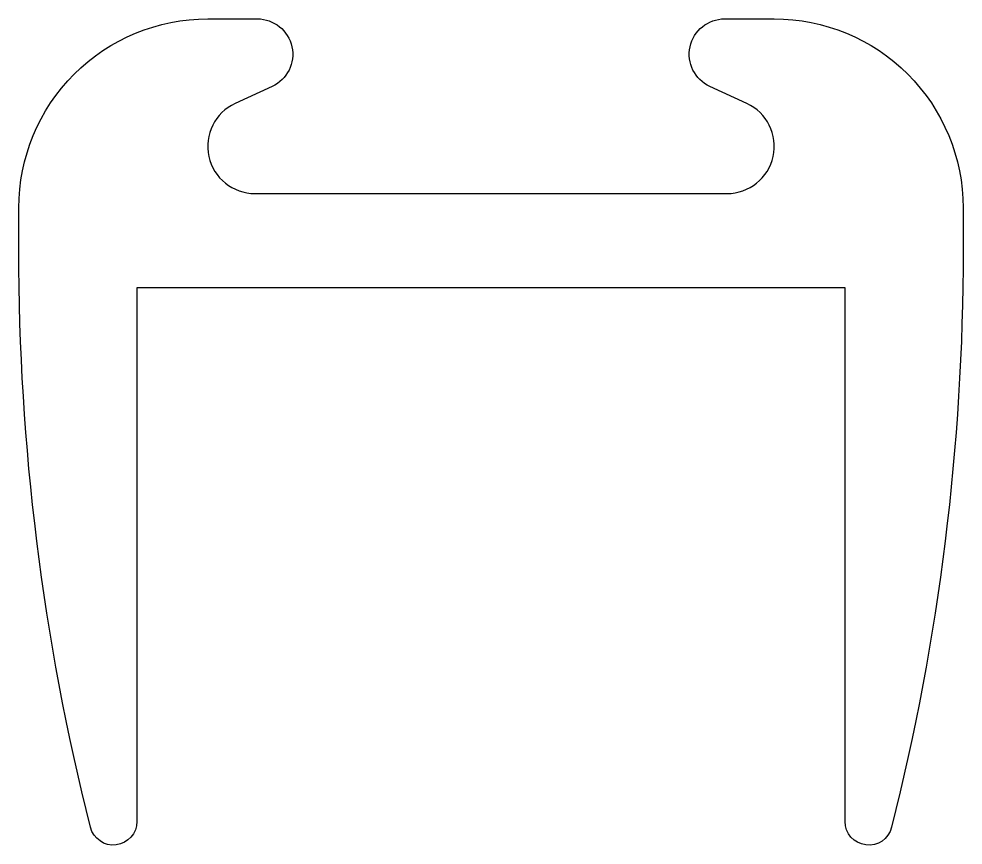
# Model space of a CAD drawing. Extents: x 253.8 to 273.8, y 243 to 260.5.
import ezdxf

# ---------------------------------------------------------------- set-up
doc = ezdxf.new("R2010")
doc.units = 0
doc.layers.add('ANA', color=220, linetype='CONTINUOUS')

msp = doc.modelspace()

# ---------------------------------------------------------------- linework, layer by layer
at = {"layer": 'ANA'}
msp.add_lwpolyline([(255.297, 243.355, -0.061781), (253.781, 255.571), (253.781, 256.478, -0.414214), (257.781, 260.478), (258.831, 260.478, -0.804406), (259.145, 259.046), (258.363, 258.686, 0.804406), (258.781, 256.778), (263.781, 256.778), (268.781, 256.778, 0.804406), (269.2, 258.686), (268.417, 259.046, -0.804406), (268.731, 260.478), (269.781, 260.478, -0.414214), (273.781, 256.478), (273.781, 255.571, -0.061781), (272.266, 243.355, -0.883628), (271.281, 243.478), (271.281, 254.778), (263.781, 254.778), (256.281, 254.778), (256.281, 243.478, -0.883628)], format="xyb", close=True, dxfattribs=at)

doc.saveas('drawing.dxf')
